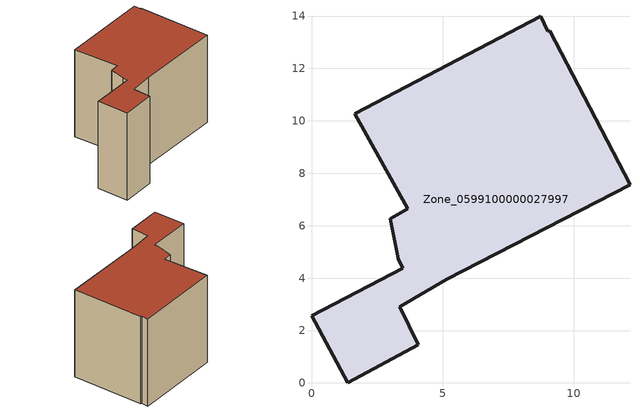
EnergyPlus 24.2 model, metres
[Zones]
Zone_0599100000027997
 floor ground (C_G): 3.3,4.74 3,6.26 3.67,6.65 1.65,10.28 8.74,14 9.01,13.41 9.1,13.45 12.15,7.57 5.16,3.96 3.37,2.9 4.08,1.45 1.38,0 0,2.56 3.48,4.39 z0
 wall outside (C_F): 3.37,2.9 5.16,3.96 12.15,7.57 9.1,13.45 9.01,13.41 8.74,14 1.65,10.28 3.67,6.65 3,6.26 3.3,4.74 3.48,4.39 0,2.56 1.38,0 4.08,1.45 3.37,2.9 z0:8.32
 roof outside (C_R): 3.48,4.39 0,2.56 1.38,0 4.08,1.45 3.37,2.9 5.16,3.96 12.15,7.57 9.1,13.45 9.01,13.41 8.74,14 1.65,10.28 3.67,6.65 3,6.26 3.3,4.74 z8.32
[BUILDING]
Pand.0599100000027997: North Axis=0; Terrain=City; Loads Convergence Tolerance Value=0.04; Temperature Convergence Tolerance Value=0.4; Solar Distribution=FullExterior; Maximum Number of Warmup Days=25; Minimum Number of Warmup Days=1
[Site:Location]
Rotterdam.The.Hague.AP_ZH_NLD Design_Conditions: Latitude=51.96; Longitude=4.45; Time Zone=1; Elevation=-4.5
[SITE:GROUNDTEMPERATURE:BUILDINGSURFACE]
18, 18, 18, 18, 18, 18, 18, 18, 18, 18, 18, 18
[MATERIAL] Thermal Absorptance=0.9; Solar Absorptance=0.7; Visible Absorptance=0.7
Name | Roughness | Thickness | Conductivity | Density | Specific Heat
G.TC.1946 | MediumSmooth | 0.15 | 1 | 540 | 1210
F.TC.1946 | Rough | 0.3 | 0.857143 | 1920 | 840
R.TC.1946 | MediumRough | 0.2 | 0.909091 | 1500 | 1000
[CONSTRUCTION]
C_G: G.TC.1946
C_F: F.TC.1946
C_R: R.TC.1946
[ZONE]
Zone_0599100000027997: Type=1; Multiplier=1; Ceiling Height=Autocalculate; Volume=Autocalculate; Floor Area=autocalculate; Part of Total Floor Area=Yes
[ZONEINFILTRATION:DESIGNFLOWRATE]
Infil_Zone_0599100000027997: Zone or ZoneList or Space or SpaceList=Zone_0599100000027997; Schedule=AlwaysOn; Design Flow Rate Calculation Method=Flow/Area; Flow Rate per Floor Area=0.003; Constant Term Coefficient=1; Temperature Term Coefficient=0; Velocity Term Coefficient=0; Velocity Squared Term Coefficient=0
[HVACTEMPLATE:ZONE:IDEALLOADSAIRSYSTEM]
Zone_0599100000027997: Maximum Heating Supply Air Temperature=50; Minimum Cooling Supply Air Temperature=13; Maximum Heating Supply Air Humidity Ratio=0.0156; Minimum Cooling Supply Air Humidity Ratio=0.0077; Heating Limit=NoLimit; Cooling Limit=NoLimit; Dehumidification Control Type=ConstantSensibleHeatRatio; Cooling Sensible Heat Ratio=0.7; Dehumidification Setpoint=60; Humidification Control Type=None; Humidification Setpoint=30; Outdoor Air Method=None; Outdoor Air Flow Rate per Person=0.00944; Outdoor Air Flow Rate per Zone Floor Area=0; Outdoor Air Flow Rate per Zone=0; Demand Controlled Ventilation Type=None; Outdoor Air Economizer Type=NoEconomizer; Heat Recovery Type=None; Sensible Heat Recovery Effectiveness=0.7; Latent Heat Recovery Effectiveness=0.65
[ZONECONTROL:THERMOSTAT]
ThermostatControl_Zone_0599100000027997: Zone or ZoneList=Zone_0599100000027997; Control Type Schedule=DualSetpointControlType; Control 1=Thermostat_Zone_0599100000027997; Temperature Difference Between Cutout And Setpoint=0
[THERMOSTATSETPOINT:DUALSETPOINT]
Thermostat_Zone_0599100000027997: Heating Setpoint Temperature Schedule=HeatingSetpoint_Zone_0599100000027997; Cooling Setpoint Temperature Schedule=CoolingSetpoint_Zone_0599100000027997
[SCHEDULE:COMPACT]
HeatingSetpoint_Zone_0599100000027997: Through: 12/31, For: AllDays, Until: 24:00, 21
CoolingSetpoint_Zone_0599100000027997: Through: 12/31, For: AllDays, Until: 24:00, 24
DualSetpointControlType: Through: 12/31, For: AllDays, Until: 24:00, 4
AlwaysOn: Through: 12/31, For: AllDays, Until: 24:00, 1
